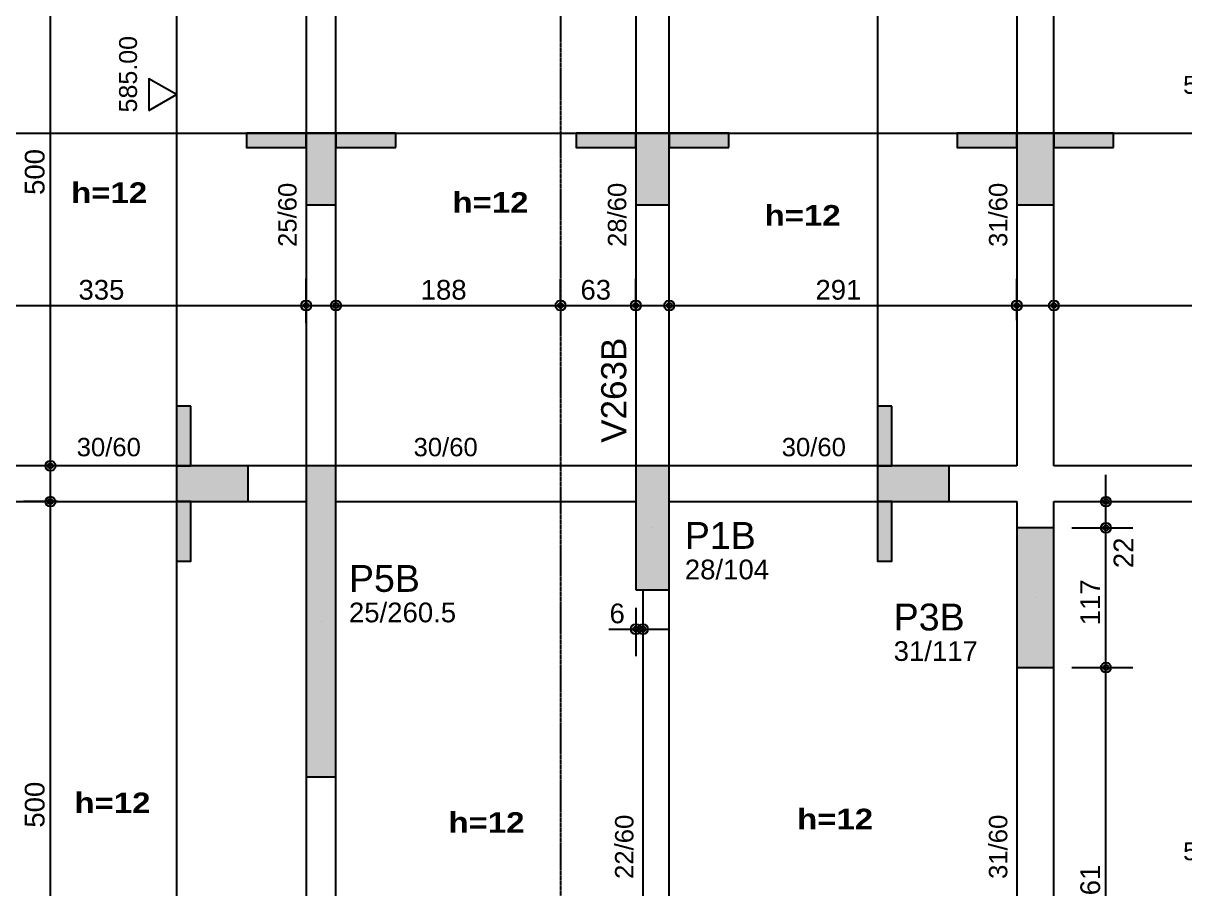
# Model space of a CAD drawing. Extents: x 0 to 13080, y 0 to 6750.
# Drawn here: x 4099 to 5071, y 3082 to 3807 of the extents above; entities that cross this region are included whole.
import ezdxf

# ---------------------------------------------------------------- set-up
doc = ezdxf.new("R2010")
doc.units = 0
doc.header["$MEASUREMENT"] = 0
doc.linetypes.add('ESTILO_TQS_0007', pattern=[2.1, 1.5, -0.2, 0.2, -0.2])
for name, color, linetype in [('MTH-212', 1, 'CONTINUOUS'), ('MTH-224', 4, 'CONTINUOUS'), ('MTH-242', 1, 'CONTINUOUS'), ('MTH-COTAS7', 31, 'CONTINUOUS'), ('MTH-DIM-VIGA', 3, 'CONTINUOUS'), ('MTH-EIXO-214', 4, 'CONTINUOUS'), ('MTH-FACE-VIGA', 7, 'CONTINUOUS'), ('MTH-LINHA-SEÇÃO', 16, 'CONTINUOUS'), ('MTH-PILAR-SEGUE', 5, 'CONTINUOUS'), ('MTH-SIMB_COTA', 3, 'CONTINUOUS'), ('MTH-SOMBRA21', 150, 'CONTINUOUS'), ('MTH-SOMBRA25', 253, 'CONTINUOUS'), ('MTH-TIT1-PILAR', 5, 'CONTINUOUS'), ('MTH-TIT1-VIGA', 5, 'CONTINUOUS'), ('MTH-TXT', 4, 'CONTINUOUS'), ('MTH-TXT-NEGRITO', 5, 'CONTINUOUS')]:
    doc.layers.add(name, color=color, linetype=linetype)
doc.styles.add('TQS_ARIAL', font='arial.ttf')
doc.styles.add('TQS_ARIAL_BLACK', font='ariblk.ttf')

msp = doc.modelspace()

# ---------------------------------------------------------------- linework, layer by layer
at = {"layer": 'MTH-224', "linetype": 'Continuous'}
msp.add_lwpolyline([(4204.239822, 3733.94034), (4227.187527, 3747.189845), (4204.239822, 3760.438032), (4204.239822, 3733.94034)], dxfattribs=at)
at = {"layer": 'MTH-242', "linetype": 'Continuous'}
for p, q in [((4625.782195000001, 3384.235538), (4625.782195000001, 3384.235538)), ((4625.782195000001, 3384.235504), (4625.782195000001, 3384.235504)), ((4946.282195000001, 3325.735537), (4946.282195000001, 3325.735537)), ((4946.282195000001, 3325.735503), (4946.282195000001, 3325.735503)), ((4348.282193, 3305.976887), (4348.282193, 3305.976887)), ((4348.282193, 3305.976853), (4348.282193, 3305.976853))]:
    msp.add_line(p, q, dxfattribs=at)
at = {"layer": 'MTH-COTAS7', "linetype": 'Continuous'}
for p, q in [((4121.721452000001, 3413.718237), (4121.721452000001, 3958.718237)), ((4335.782957, 3555.773222), (4335.782957, 3592.968237)), ((4360.782957, 3555.773222), (4360.782957, 3592.968237)), ((4548.782195000001, 3574.0117), (4548.782195000001, 3592.968237)), ((4548.782195000001, 3574.0117), (4548.782195000001, 3592.968237)), ((4611.782195000001, 3566.162108), (4611.782195000001, 3592.968237)), ((4639.782195000001, 3563.748087), (4639.782195000001, 3592.968237)), ((4930.782195000001, 3558.317953), (4930.782195000001, 3592.968237)), ((4961.782195000001, 3567.48712), (4961.782195000001, 3592.968237)), ((3978.281389, 3570.468237), (4358.282957, 3570.468237)), ((4338.282957, 3570.468237), (4571.282195000001, 3570.468237)), ((4526.282195000001, 3570.468237), (4634.282195000001, 3570.468237)), ((4617.282195000001, 3570.468237), (4953.282195000001, 3570.468237)), ((4939.282195000001, 3570.468237), (5409.782195000001, 3570.468237)), ((4129.042318, 3436.218237), (4099.221452000001, 3436.218237)), ((4121.721452000001, 2883.735535), (4121.721452000001, 3428.718237)), ((5005.377240999999, 3361.735537), (5005.377240999999, 3428.718237)), ((4127.743963, 3406.218237), (4099.221452000001, 3406.218237)), ((4999.236793999999, 3406.218237), (5027.877240999999, 3406.218237)), ((5005.377240999999, 3244.735537), (5005.377240999999, 3406.735537)), ((4976.782195000001, 3384.235537), (5027.877240999999, 3384.235537)), ((4976.782195000001, 3384.235537), (5027.877240999999, 3384.235537)), ((4611.782195000001, 3317.235538), (4611.782195000001, 3276.88226)), ((4617.782195000001, 3317.235538), (4617.782195000001, 3276.88226)), ((4589.282195000001, 3299.38226), (4640.282195000001, 3299.38226)), ((5005.377240999999, 2883.735535), (5005.377240999999, 3289.735537)), ((4976.782195000001, 3267.235537), (5027.877240999999, 3267.235537)), ((4976.782195000001, 3267.235537), (5027.877240999999, 3267.235537))]:
    msp.add_line(p, q, dxfattribs=at)
at = {"layer": 'MTH-EIXO-214', "linetype": 'ESTILO_TQS_0007'}
msp.add_line((4548.782195000001, 6324.951479), (4548.782195000001, 517.214632), dxfattribs=at)
at = {"layer": 'MTH-FACE-VIGA', "linetype": 'Continuous'}
for points in [[(4335.782957, 3936.218199), (4335.782957, 3436.218237)], [(4360.782957, 3436.218237), (4360.782957, 3936.218199)], [(4611.782195000001, 3936.218199), (4611.782195000001, 3436.235538)], [(4639.782195000001, 3436.235538), (4639.782195000001, 3936.218199)], [(4930.782195000001, 3936.218199), (4930.782195000001, 3436.2182)], [(4961.782195000001, 3436.2182), (4961.782195000001, 3936.218199)], [(4335.782193, 3436.2182), (4000.781389, 3436.2182)], [(4611.782195000001, 3436.2182), (4360.782957, 3436.2182)], [(4930.782195000001, 3436.2182), (4639.782195000001, 3436.2182)], [(5387.282195000001, 3436.2182), (4961.782195000001, 3436.2182)], [(4000.781389, 3406.2182), (4335.782193, 3406.2182)], [(4360.782193, 3406.2182), (4611.782195000001, 3406.2182)], [(4639.782195000001, 3406.2182), (4930.782195000001, 3406.2182)], [(4930.782195000001, 3406.2182), (4930.782195000001, 3384.235537)], [(4961.782195000001, 3384.235537), (4961.782195000001, 3406.2182)], [(4961.782195000001, 3406.2182), (5387.282195000001, 3406.2182)], [(4617.782195000001, 3332.235538), (4617.782195000001, 2906.235535)], [(4639.782195000001, 2906.235535), (4639.782195000001, 3332.235538)], [(4930.782195000001, 3267.235537), (4930.782195000001, 2906.235535)], [(4961.782195000001, 2906.235535), (4961.782195000001, 3267.235537)], [(4335.782957, 3175.735536), (4335.782957, 2906.235497)], [(4360.782957, 2906.235497), (4360.782957, 3175.735536)]]:
    msp.add_lwpolyline(points, dxfattribs=at)
at = {"layer": 'MTH-LINHA-SEÇÃO', "linetype": 'Continuous'}
for p, q in [((4813.988599, 4953.718199), (4813.988599, 3406.2182)), ((4227.187527, 4933.718199), (4227.187527, 786.495418)), ((921.177142, 3714.84933), (8448.801699, 3714.84933))]:
    msp.add_line(p, q, dxfattribs=at)
for points in [[(4335.782957, 3702.84933), (4335.782957, 3714.84933), (4285.782957, 3714.84933), (4285.782957, 3702.84933), (4335.782957, 3702.84933)], [(4360.782957, 3714.84933), (4335.782957, 3714.84933), (4335.782957, 3654.84933), (4360.782957, 3654.84933), (4360.782957, 3714.84933)], [(4410.782957, 3702.84933), (4410.782957, 3714.84933), (4360.782957, 3714.84933), (4360.782957, 3702.84933), (4410.782957, 3702.84933)], [(4611.782195000001, 3702.84933), (4611.782195000001, 3714.84933), (4561.782195000001, 3714.84933), (4561.782195000001, 3702.84933), (4611.782195000001, 3702.84933)], [(4639.782195000001, 3714.84933), (4611.782195000001, 3714.84933), (4611.782195000001, 3654.84933), (4639.782195000001, 3654.84933), (4639.782195000001, 3714.84933)], [(4689.782195000001, 3702.84933), (4689.782195000001, 3714.84933), (4639.782195000001, 3714.84933), (4639.782195000001, 3702.84933), (4689.782195000001, 3702.84933)], [(4930.782195000001, 3702.84933), (4930.782195000001, 3714.84933), (4880.782195000001, 3714.84933), (4880.782195000001, 3702.84933), (4930.782195000001, 3702.84933)], [(4961.782195000001, 3714.84933), (4930.782195000001, 3714.84933), (4930.782195000001, 3654.84933), (4961.782195000001, 3654.84933), (4961.782195000001, 3714.84933)], [(5011.782195000001, 3702.84933), (5011.782195000001, 3714.84933), (4961.782195000001, 3714.84933), (4961.782195000001, 3702.84933), (5011.782195000001, 3702.84933)], [(4239.187527, 3486.218237), (4227.187527, 3486.218237), (4227.187527, 3436.218237), (4239.187527, 3436.218237), (4239.187527, 3486.218237)], [(4825.988599, 3486.218237), (4813.988599, 3486.218237), (4813.988599, 3436.218237), (4825.988599, 3436.218237), (4825.988599, 3486.218237)], [(4227.187527, 3436.218237), (4227.187527, 3406.218237), (4287.187527, 3406.218237), (4287.187527, 3436.218237), (4227.187527, 3436.218237)], [(4813.988599, 3436.218237), (4813.988599, 3406.218237), (4873.988599, 3406.218237), (4873.988599, 3436.218237), (4813.988599, 3436.218237)], [(4239.187527, 3406.218237), (4227.187527, 3406.218237), (4227.187527, 3356.218237), (4239.187527, 3356.218237), (4239.187527, 3406.218237)], [(4825.988599, 3406.218237), (4813.988599, 3406.218237), (4813.988599, 3356.218237), (4825.988599, 3356.218237), (4825.988599, 3406.218237)]]:
    msp.add_lwpolyline(points, dxfattribs=at)
at = {"layer": 'MTH-PILAR-SEGUE', "linetype": 'Continuous'}
for points in [[(4335.782193, 3175.735536), (4360.782193, 3175.735536), (4360.782193, 3436.218237), (4335.782193, 3436.218237), (4335.782193, 3175.735536)], [(4611.782195000001, 3332.235538), (4639.782195000001, 3332.235538), (4639.782195000001, 3436.235538), (4611.782195000001, 3436.235538), (4611.782195000001, 3332.235538)], [(4930.782195000001, 3267.235537), (4961.782195000001, 3267.235537), (4961.782195000001, 3384.235537), (4930.782195000001, 3384.235537), (4930.782195000001, 3267.235537)]]:
    msp.add_lwpolyline(points, dxfattribs=at)
at = {"layer": 'MTH-SIMB_COTA', "linetype": 'Continuous'}
for centre, radius in [((4335.782957, 3570.468237), 4.200001), ((4335.782957, 3570.468237), 2.1), ((4360.782957, 3570.468237), 4.200001), ((4360.782957, 3570.468237), 2.1), ((4548.782195000001, 3570.468237), 4.200001), ((4548.782195000001, 3570.468237), 4.200001), ((4548.782195000001, 3570.468237), 2.1), ((4548.782195000001, 3570.468237), 2.1), ((4611.782195000001, 3570.468237), 4.200001), ((4611.782195000001, 3570.468237), 2.1), ((4639.782195000001, 3570.468237), 4.200001), ((4639.782195000001, 3570.468237), 2.1), ((4930.782195000001, 3570.468237), 4.200001), ((4930.782195000001, 3570.468237), 2.1), ((4961.782195000001, 3570.468237), 4.200001), ((4961.782195000001, 3570.468237), 2.1), ((4121.721452000001, 3436.218237), 4.200001), ((4121.721452000001, 3436.218237), 2.1), ((4121.721452000001, 3406.218237), 4.200001), ((4121.721452000001, 3406.218237), 2.1), ((5005.377240999999, 3406.218237), 4.200001), ((5005.377240999999, 3406.218237), 2.1), ((5005.377240999999, 3384.235537), 4.200001), ((5005.377240999999, 3384.235537), 4.200001), ((5005.377240999999, 3384.235537), 2.1), ((5005.377240999999, 3384.235537), 2.1), ((4611.782195000001, 3299.38226), 4.200001), ((4611.782195000001, 3299.38226), 2.1), ((4617.782195000001, 3299.38226), 4.200001), ((4617.782195000001, 3299.38226), 2.1), ((5005.377240999999, 3267.235537), 4.200001), ((5005.377240999999, 3267.235537), 4.200001), ((5005.377240999999, 3267.235537), 2.1), ((5005.377240999999, 3267.235537), 2.1)]:
    msp.add_circle(centre, radius, dxfattribs=at)
at = {"layer": 'MTH-SOMBRA21', "linetype": 'Continuous'}
for points in [[(4335.782957, 3702.84933), (4335.782957, 3714.84933), (4285.782957, 3714.84933)], [(4335.782957, 3702.84933), (4285.782957, 3714.84933), (4285.782957, 3702.84933)], [(4360.782957, 3714.84933), (4335.782957, 3714.84933), (4335.782957, 3654.84933)], [(4360.782957, 3714.84933), (4335.782957, 3654.84933), (4360.782957, 3654.84933)], [(4410.782957, 3702.84933), (4410.782957, 3714.84933), (4360.782957, 3714.84933)], [(4410.782957, 3702.84933), (4360.782957, 3714.84933), (4360.782957, 3702.84933)], [(4360.782957, 3714.84933), (4360.782957, 3654.84933), (4360.782957, 3714.84933)], [(4611.782195000001, 3702.84933), (4611.782195000001, 3714.84933), (4561.782195000001, 3714.84933)], [(4611.782195000001, 3702.84933), (4561.782195000001, 3714.84933), (4561.782195000001, 3702.84933)], [(4639.782195000001, 3714.84933), (4611.782195000001, 3714.84933), (4611.782195000001, 3654.84933)], [(4639.782195000001, 3714.84933), (4611.782195000001, 3654.84933), (4639.782195000001, 3654.84933)], [(4689.782195000001, 3702.84933), (4689.782195000001, 3714.84933), (4639.782195000001, 3714.84933)], [(4689.782195000001, 3702.84933), (4639.782195000001, 3714.84933), (4639.782195000001, 3702.84933)], [(4639.782195000001, 3714.84933), (4639.782195000001, 3654.84933), (4639.782195000001, 3714.84933)], [(4930.782195000001, 3702.84933), (4930.782195000001, 3714.84933), (4880.782195000001, 3714.84933)], [(4930.782195000001, 3702.84933), (4880.782195000001, 3714.84933), (4880.782195000001, 3702.84933)], [(4961.782195000001, 3714.84933), (4930.782195000001, 3714.84933), (4930.782195000001, 3654.84933)], [(4961.782195000001, 3714.84933), (4930.782195000001, 3654.84933), (4961.782195000001, 3654.84933)], [(5011.782195000001, 3702.84933), (5011.782195000001, 3714.84933), (4961.782195000001, 3714.84933)], [(5011.782195000001, 3702.84933), (4961.782195000001, 3714.84933), (4961.782195000001, 3702.84933)], [(4961.782195000001, 3714.84933), (4961.782195000001, 3654.84933), (4961.782195000001, 3714.84933)], [(4335.782957, 3702.84933), (4285.782957, 3702.84933), (4335.782957, 3702.84933)], [(4410.782957, 3702.84933), (4360.782957, 3702.84933), (4410.782957, 3702.84933)], [(4611.782195000001, 3702.84933), (4561.782195000001, 3702.84933), (4611.782195000001, 3702.84933)], [(4689.782195000001, 3702.84933), (4639.782195000001, 3702.84933), (4689.782195000001, 3702.84933)], [(4930.782195000001, 3702.84933), (4880.782195000001, 3702.84933), (4930.782195000001, 3702.84933)], [(5011.782195000001, 3702.84933), (4961.782195000001, 3702.84933), (5011.782195000001, 3702.84933)], [(4239.187527, 3486.218237), (4227.187527, 3486.218237), (4227.187527, 3436.218237)], [(4239.187527, 3486.218237), (4227.187527, 3436.218237), (4239.187527, 3436.218237)], [(4239.187527, 3486.218237), (4239.187527, 3436.218237), (4239.187527, 3486.218237)], [(4825.988599, 3486.218237), (4813.988599, 3486.218237), (4813.988599, 3436.218237)], [(4825.988599, 3486.218237), (4813.988599, 3436.218237), (4825.988599, 3436.218237)], [(4825.988599, 3486.218237), (4825.988599, 3436.218237), (4825.988599, 3486.218237)], [(4227.187527, 3436.218237), (4227.187527, 3406.218237), (4287.187527, 3406.218237)], [(4227.187527, 3436.218237), (4287.187527, 3406.218237), (4287.187527, 3436.218237)], [(4227.187527, 3436.218237), (4287.187527, 3436.218237), (4227.187527, 3436.218237)], [(4813.988599, 3436.218237), (4813.988599, 3406.218237), (4873.988599, 3406.218237)], [(4813.988599, 3436.218237), (4873.988599, 3406.218237), (4873.988599, 3436.218237)], [(4813.988599, 3436.218237), (4873.988599, 3436.218237), (4813.988599, 3436.218237)], [(4239.187527, 3406.218237), (4227.187527, 3406.218237), (4227.187527, 3356.218237)], [(4239.187527, 3406.218237), (4227.187527, 3356.218237), (4239.187527, 3356.218237)], [(4239.187527, 3406.218237), (4239.187527, 3356.218237), (4239.187527, 3406.218237)], [(4825.988599, 3406.218237), (4813.988599, 3406.218237), (4813.988599, 3356.218237)], [(4825.988599, 3406.218237), (4813.988599, 3356.218237), (4825.988599, 3356.218237)], [(4825.988599, 3406.218237), (4825.988599, 3356.218237), (4825.988599, 3406.218237)]]:
    msp.add_solid(points, dxfattribs=at)
at = {"layer": 'MTH-SOMBRA25', "linetype": 'Continuous'}
for points in [[(4335.782193, 3175.735536), (4360.782193, 3175.735536), (4360.782193, 3436.218237)], [(4335.782193, 3175.735536), (4360.782193, 3436.218237), (4335.782193, 3436.218237)], [(4335.782193, 3175.735536), (4335.782193, 3436.218237), (4335.782193, 3175.735536)], [(4611.782195000001, 3332.235538), (4639.782195000001, 3332.235538), (4639.782195000001, 3436.235538)], [(4611.782195000001, 3332.235538), (4639.782195000001, 3436.235538), (4611.782195000001, 3436.235538)], [(4611.782195000001, 3332.235538), (4611.782195000001, 3436.235538), (4611.782195000001, 3332.235538)], [(4930.782195000001, 3267.235537), (4961.782195000001, 3267.235537), (4961.782195000001, 3384.235537)], [(4930.782195000001, 3267.235537), (4961.782195000001, 3384.235537), (4930.782195000001, 3384.235537)], [(4930.782195000001, 3267.235537), (4930.782195000001, 3384.235537), (4930.782195000001, 3267.235537)]]:
    msp.add_solid(points, dxfattribs=at)

# ---------------------------------------------------------------- texts
at = {"layer": 'MTH-212', "linetype": 'Continuous', "style": 'TQS_ARIAL'}
for s, p in [('28/104', (4652.825083, 3341.137438)), ('25/260.5', (4371.625686, 3305.139608)), ('31/117', (4827.65456, 3272.792163))]:
    msp.add_text(s, height=16.5, dxfattribs=at).set_placement(p)
at = {"layer": 'MTH-COTAS7', "linetype": 'Continuous', "style": 'TQS_ARIAL'}
for s, p in [('500', (4116.771452, 3663.118237)), ('22', (5028.293016, 3350.515341)), ('117', (5000.427240999999, 3302.635537)), ('500', (4116.771452, 3133.126886)), ('361', (5000.427240999999, 3063.635536))]:
    msp.add_text(s, height=16.5, rotation=90, dxfattribs=at).set_placement(p)
for s, p in [('335', (4145.182172999999, 3575.418237)), ('188', (4431.682576, 3575.418237)), ('63', (4565.432195, 3575.418237)), ('291', (4762.182195, 3575.418237)), ('6', (4589.782201, 3304.33226))]:
    msp.add_text(s, height=16.5, dxfattribs=at).set_placement(p)
at = {"layer": 'MTH-DIM-VIGA', "linetype": 'Continuous', "style": 'TQS_ARIAL'}
for s, height, p in [('25/60', 15.375, (4327.782957, 3619.553874)), ('28/60', 15.375, (4603.782195000001, 3619.553874)), ('31/60', 15.375, (4922.782195000001, 3619.553874)), ('22/60', 15.4, (4609.782195000001, 3090.1489)), ('31/60', 15.4, (4922.782195000001, 3090.1489))]:
    msp.add_text(s, height=height, rotation=90, dxfattribs=at).set_placement(p)
for p in [(4143.712946, 3444.2182), (4425.713886, 3444.2182), (4733.928997999999, 3444.2182)]:
    msp.add_text('30/60', height=15.375, dxfattribs=at).set_placement(p)
at = {"layer": 'MTH-TIT1-PILAR', "linetype": 'Continuous', "style": 'TQS_ARIAL'}
for s, p in [('P1B', (4652.825083, 3366.637438)), ('P5B', (4371.625686, 3330.639608)), ('P3B', (4827.65456, 3298.292163))]:
    msp.add_text(s, height=22.5, dxfattribs=at).set_placement(p)
at = {"layer": 'MTH-TIT1-VIGA', "linetype": 'Continuous', "style": 'TQS_ARIAL'}
msp.add_text('V263B', height=21, rotation=90, dxfattribs=at).set_placement((4603.782195000001, 3455.485538))
at = {"layer": 'MTH-TXT', "linetype": 'Continuous', "style": 'TQS_ARIAL'}
msp.add_text('585.00', height=15, rotation=90, dxfattribs=at).set_placement((4194.187527, 3732.189845))
for p in [(5069.976478, 3747.84933), (5069.976478, 3105.874177)]:
    msp.add_text('585.00', height=15, dxfattribs=at).set_placement(p)
at = {"layer": 'MTH-TXT-NEGRITO', "linetype": 'Continuous', "style": 'TQS_ARIAL_BLACK'}
for p in [(4139.066543999999, 3656.395), (4458.300224000001, 3648.211214), (4719.60826, 3637.375899), (4141.814553, 3145.272941), (4454.958959000001, 3128.817887), (4746.808098, 3131.736378)]:
    msp.add_text('h=12', height=17.25, dxfattribs=at).set_placement(p)

doc.saveas('drawing.dxf')
